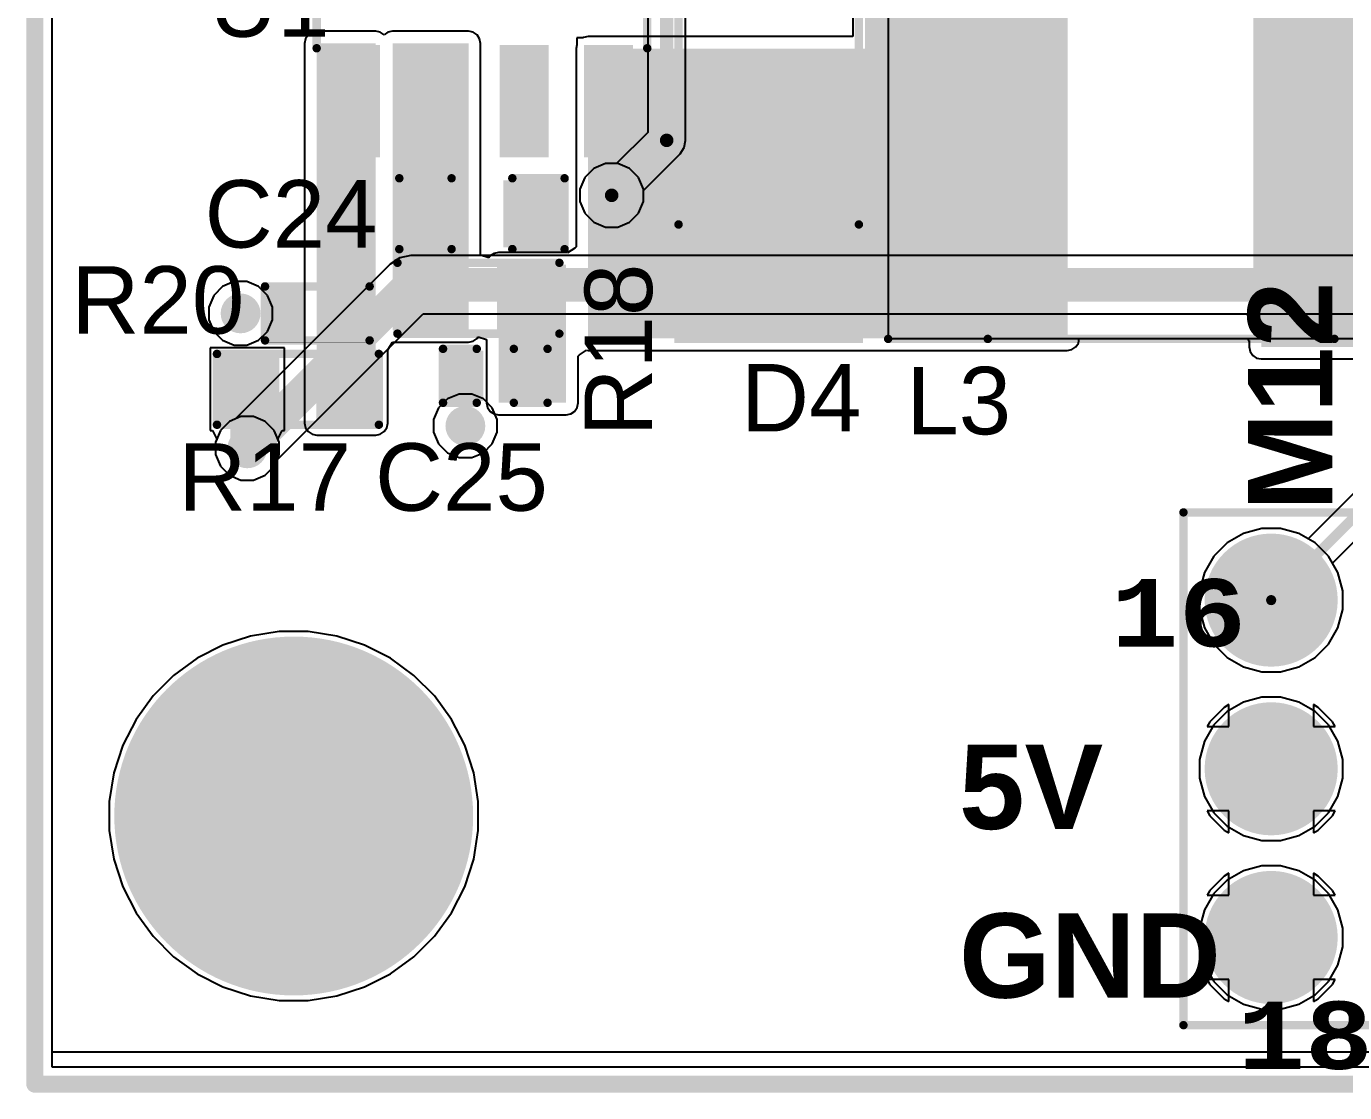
# Model space of a CAD drawing. Header units: inches. Extents: x 0 to 5376, y 0 to 5416.
# Drawn here: x -0.13 to 19.72, y -0.13 to 15.93 of the extents above; entities that cross this region are included whole.
import ezdxf

# ---------------------------------------------------------------- set-up
doc = ezdxf.new("R2010")
doc.units = ezdxf.units.IN
for name, color, linetype in [('Board Outline', 216, 'Continuous'), ('Bottom Layer', 5, 'Continuous'), ('Bottom Solder', 6, 'Continuous'), ('Layer 1', 16, 'Continuous'), ('Layer 2', 76, 'Continuous'), ('Multi-Layer', 9, 'Continuous'), ('Pad Holes', 156, 'Continuous'), ('Top Layer', 1, 'Continuous'), ('Top Overlay', 2, 'Continuous'), ('Top Paste', 8, 'Continuous'), ('Top Solder', 216, 'Continuous'), ('Via Holes', 16, 'Continuous')]:
    doc.layers.add(name, color=color, linetype=linetype)
doc.styles.add('Arial', font='', dxfattribs={"height": 0.2})
doc.styles.add('Arial_Bold', font='', dxfattribs={"height": 0.2})
doc.styles.add('Courier New_Bold', font='', dxfattribs={"height": 0.2})
doc.styles.get('Arial').set_extended_font_data('Arial')
doc.styles.get('Arial_Bold').set_extended_font_data('Arial', bold=True)
doc.styles.get('Courier New_Bold').set_extended_font_data('Courier New', bold=True)

msp = doc.modelspace()

# ---------------------------------------------------------------- hatches: boundary and pattern name
at = {"layer": 'Bottom Layer'}
h = msp.add_hatch(color=5, dxfattribs=at)
edge = h.paths.add_edge_path()
edge.add_arc((8.687, 13.386), 0.3, 0, 360)
h = msp.add_hatch(color=5, dxfattribs=at)
edge = h.paths.add_edge_path()
edge.add_arc((3.099, 11.608), 0.3, 0, 360)
h = msp.add_hatch(color=5, dxfattribs=at)
edge = h.paths.add_edge_path()
edge.add_arc((6.484, 9.913), 0.3, 0, 360)
h = msp.add_hatch(color=5, dxfattribs=at)
edge = h.paths.add_edge_path()
edge.add_arc((3.2, 9.576), 0.3, 0, 360)
h = msp.add_hatch(color=5, dxfattribs=at)
edge = h.paths.add_edge_path()
edge.add_arc((18.618, 7.29), 0.9, 0, 360)
h = msp.add_hatch(color=5, dxfattribs=at)
edge = h.paths.add_edge_path()
edge.add_arc((3.899, 4.039), 2.6, 0, 360)
h = msp.add_hatch(color=5, dxfattribs=at)
edge = h.paths.add_edge_path()
edge.add_arc((18.618, 4.75), 0.9, 0, 360)
h = msp.add_hatch(color=5, dxfattribs=at)
edge = h.paths.add_edge_path()
edge.add_arc((18.618, 2.21), 0.9, 0, 360)
at = {"layer": 'Bottom Solder'}
h = msp.add_hatch(color=6, dxfattribs=at)
edge = h.paths.add_edge_path()
edge.add_arc((18.618, 7.29), 1.002, 0, 360)
h = msp.add_hatch(color=6, dxfattribs=at)
edge = h.paths.add_edge_path()
edge.add_arc((3.899, 4.039), 2.702, 0, 360)
h = msp.add_hatch(color=6, dxfattribs=at)
edge = h.paths.add_edge_path()
edge.add_arc((18.618, 4.75), 1.002, 0, 360)
h = msp.add_hatch(color=6, dxfattribs=at)
edge = h.paths.add_edge_path()
edge.add_arc((18.618, 2.21), 1.002, 0, 360)
at = {"layer": 'Layer 1'}
h = msp.add_hatch(color=16, dxfattribs=at)
edge = h.paths.add_edge_path()
edge.add_arc((8.687, 13.386), 0.3, 0, 360)
h = msp.add_hatch(color=16, dxfattribs=at)
edge = h.paths.add_edge_path()
edge.add_arc((3.099, 11.608), 0.3, 0, 360)
h = msp.add_hatch(color=16, dxfattribs=at)
edge = h.paths.add_edge_path()
edge.add_arc((6.484, 9.913), 0.3, 0, 360)
h = msp.add_hatch(color=16, dxfattribs=at)
edge = h.paths.add_edge_path()
edge.add_arc((3.2, 9.576), 0.3, 0, 360)
h = msp.add_hatch(color=16, dxfattribs=at)
edge = h.paths.add_edge_path()
edge.add_arc((18.618, 7.29), 0.9, 0, 360)
h = msp.add_hatch(color=16, dxfattribs=at)
edge = h.paths.add_edge_path()
edge.add_arc((3.899, 4.039), 2.6, 0, 360)
h = msp.add_hatch(color=16, dxfattribs=at)
edge = h.paths.add_edge_path()
edge.add_arc((18.618, 4.75), 0.9, 0, 360)
h = msp.add_hatch(color=16, dxfattribs=at)
edge = h.paths.add_edge_path()
edge.add_arc((18.618, 2.21), 0.9, 0, 360)
at = {"layer": 'Layer 2'}
h = msp.add_hatch(color=76, dxfattribs=at)
edge = h.paths.add_edge_path()
edge.add_arc((8.687, 13.386), 0.3, 0, 360)
h = msp.add_hatch(color=76, dxfattribs=at)
edge = h.paths.add_edge_path()
edge.add_arc((3.099, 11.608), 0.3, 0, 360)
h = msp.add_hatch(color=76, dxfattribs=at)
edge = h.paths.add_edge_path()
edge.add_arc((6.484, 9.913), 0.3, 0, 360)
h = msp.add_hatch(color=76, dxfattribs=at)
edge = h.paths.add_edge_path()
edge.add_arc((3.2, 9.576), 0.3, 0, 360)
h = msp.add_hatch(color=76, dxfattribs=at)
edge = h.paths.add_edge_path()
edge.add_arc((18.618, 7.29), 0.9, 0, 360)
h = msp.add_hatch(color=76, dxfattribs=at)
edge = h.paths.add_edge_path()
edge.add_arc((3.899, 4.039), 2.6, 0, 360)
h = msp.add_hatch(color=76, dxfattribs=at)
edge = h.paths.add_edge_path()
edge.add_arc((18.618, 4.75), 0.9, 0, 360)
h = msp.add_hatch(color=76, dxfattribs=at)
edge = h.paths.add_edge_path()
edge.add_arc((18.618, 2.21), 0.9, 0, 360)
at = {"layer": 'Multi-Layer'}
h = msp.add_hatch(color=9, dxfattribs=at)
edge = h.paths.add_edge_path()
edge.add_arc((18.618, 7.29), 0.9, 0, 360)
h = msp.add_hatch(color=9, dxfattribs=at)
edge = h.paths.add_edge_path()
edge.add_arc((3.899, 4.039), 2.6, 0, 360)
h = msp.add_hatch(color=9, dxfattribs=at)
edge = h.paths.add_edge_path()
edge.add_arc((18.618, 4.75), 0.9, 0, 360)
h = msp.add_hatch(color=9, dxfattribs=at)
edge = h.paths.add_edge_path()
edge.add_arc((18.618, 2.21), 0.9, 0, 360)
at = {"layer": 'Pad Holes'}
h = msp.add_hatch(color=7, dxfattribs=at)
edge = h.paths.add_edge_path()
edge.add_arc((18.618, 7.29), 0.51, 0, 360)
h = msp.add_hatch(color=7, dxfattribs=at)
edge = h.paths.add_edge_path()
edge.add_arc((3.899, 4.039), 1.5, 0, 360)
h = msp.add_hatch(color=7, dxfattribs=at)
edge = h.paths.add_edge_path()
edge.add_arc((18.618, 4.75), 0.51, 0, 360)
h = msp.add_hatch(color=7, dxfattribs=at)
edge = h.paths.add_edge_path()
edge.add_arc((18.618, 2.21), 0.51, 0, 360)
at = {"layer": 'Top Layer'}
for points in [[(23.216, 24.333), (18.469, 24.333), (18.469, 11.103), (23.216, 11.103)], [(15.548, 19.866), (12.5, 19.866), (12.5, 11.23), (15.548, 11.23)], [(15.451, 19.58), (15.451, 11.38), (12.851, 11.38), (12.851, 19.58)], [(21.051, 19.58), (21.051, 11.38), (18.451, 11.38), (18.451, 19.58)], [(5.134, 15.675), (4.245, 15.675), (4.245, 9.957), (5.134, 9.957)], [(5.129, 15.579), (5.129, 14.029), (4.529, 14.029), (4.529, 15.579)], [(6.531, 15.675), (5.388, 15.675), (5.388, 11.357), (6.531, 11.357)], [(6.399, 15.579), (6.399, 14.029), (5.799, 14.029), (5.799, 15.579)], [(7.669, 15.579), (7.669, 14.029), (7.069, 14.029), (7.069, 15.579)], [(8.331, 11.23), (15.291, 11.23), (15.291, 15.596), (8.331, 15.596)], [(8.939, 15.579), (8.939, 14.029), (8.339, 14.029), (8.339, 15.579)], [(10.202, 12.355), (10.202, 14.855), (11.902, 14.855), (11.902, 12.355)], [(5.591, 12.665), (5.591, 13.554), (6.353, 13.554), (6.353, 12.665)], [(7.115, 12.665), (7.115, 13.554), (7.877, 13.554), (7.877, 12.665)], [(8.001, 12.344), (6.985, 12.344), (6.985, 10.262), (8.001, 10.262)], [(5.537, 11.392), (5.537, 12.281), (6.299, 12.281), (6.299, 11.392)], [(7.061, 11.392), (7.061, 12.281), (7.823, 12.281), (7.823, 11.392)], [(3.556, 11.29), (3.556, 11.925), (4.013, 11.925), (4.013, 11.29)], [(4.496, 11.29), (4.496, 11.925), (4.953, 11.925), (4.953, 11.29)], [(6.236, 10.351), (6.236, 10.986), (6.693, 10.986), (6.693, 10.351)], [(7.175, 10.351), (7.175, 10.986), (7.633, 10.986), (7.633, 10.351)], [(2.819, 10.02), (2.819, 10.909), (3.581, 10.909), (3.581, 10.02)], [(4.343, 10.02), (4.343, 10.909), (5.105, 10.909), (5.105, 10.02)]]:
    msp.add_hatch(color=1, dxfattribs=at).paths.add_polyline_path(points)
h = msp.add_hatch(color=1, dxfattribs=at)
edge = h.paths.add_edge_path()
edge.add_arc((8.687, 13.386), 0.3, 0, 360)
h = msp.add_hatch(color=1, dxfattribs=at)
edge = h.paths.add_edge_path()
edge.add_arc((3.099, 11.608), 0.3, 0, 360)
h = msp.add_hatch(color=1, dxfattribs=at)
edge = h.paths.add_edge_path()
edge.add_arc((6.484, 9.913), 0.3, 0, 360)
h = msp.add_hatch(color=1, dxfattribs=at)
edge = h.paths.add_edge_path()
edge.add_arc((3.2, 9.576), 0.3, 0, 360)
h = msp.add_hatch(color=1, dxfattribs=at)
edge = h.paths.add_edge_path()
edge.add_arc((18.618, 7.29), 0.9, 0, 360)
h = msp.add_hatch(color=1, dxfattribs=at)
edge = h.paths.add_edge_path()
edge.add_arc((3.899, 4.039), 2.6, 0, 360)
h = msp.add_hatch(color=1, dxfattribs=at)
edge = h.paths.add_edge_path()
edge.add_arc((18.618, 4.75), 0.9, 0, 360)
h = msp.add_hatch(color=1, dxfattribs=at)
edge = h.paths.add_edge_path()
edge.add_arc((18.618, 2.21), 0.9, 0, 360)
at = {"layer": 'Top Overlay'}
for points in [[(10.128, 12.305), (10.128, 13.009), (9.63, 13.009), (9.63, 12.305)], [(12.474, 12.305), (12.474, 13.009), (11.976, 13.009), (11.976, 12.305)], [(12.473, 11.16), (12.473, 12.327), (9.63, 12.327), (9.63, 11.16)]]:
    msp.add_hatch(color=2, dxfattribs=at).paths.add_polyline_path(points)
at = {"layer": 'Top Paste'}
for points in [[(15.451, 19.58), (15.451, 11.38), (12.851, 11.38), (12.851, 19.58)], [(21.051, 19.58), (21.051, 11.38), (18.451, 11.38), (18.451, 19.58)], [(5.129, 15.579), (5.129, 14.029), (4.529, 14.029), (4.529, 15.579)], [(6.399, 15.579), (6.399, 14.029), (5.799, 14.029), (5.799, 15.579)], [(7.669, 15.579), (7.669, 14.029), (7.069, 14.029), (7.069, 15.579)], [(8.939, 15.579), (8.939, 14.029), (8.339, 14.029), (8.339, 15.579)], [(10.202, 12.355), (10.202, 14.855), (11.902, 14.855), (11.902, 12.355)], [(5.591, 12.665), (5.591, 13.554), (6.353, 13.554), (6.353, 12.665)], [(7.115, 12.665), (7.115, 13.554), (7.877, 13.554), (7.877, 12.665)], [(5.537, 11.392), (5.537, 12.281), (6.299, 12.281), (6.299, 11.392)], [(7.061, 11.392), (7.061, 12.281), (7.823, 12.281), (7.823, 11.392)], [(3.556, 11.29), (3.556, 11.925), (4.013, 11.925), (4.013, 11.29)], [(4.496, 11.29), (4.496, 11.925), (4.953, 11.925), (4.953, 11.29)], [(6.236, 10.351), (6.236, 10.986), (6.693, 10.986), (6.693, 10.351)], [(7.175, 10.351), (7.175, 10.986), (7.633, 10.986), (7.633, 10.351)], [(2.819, 10.02), (2.819, 10.909), (3.581, 10.909), (3.581, 10.02)], [(4.343, 10.02), (4.343, 10.909), (5.105, 10.909), (5.105, 10.02)]]:
    msp.add_hatch(color=8, dxfattribs=at).paths.add_polyline_path(points)
at = {"layer": 'Top Solder'}
for points in [[(15.552, 19.682), (15.552, 11.278), (12.749, 11.278), (12.749, 19.682)], [(21.152, 19.682), (21.152, 11.278), (18.349, 11.278), (18.349, 19.682)], [(5.199, 15.649), (5.199, 13.959), (4.459, 13.959), (4.459, 15.649)], [(6.469, 15.649), (6.469, 13.959), (5.729, 13.959), (5.729, 15.649)], [(7.739, 15.649), (7.739, 13.959), (6.999, 13.959), (6.999, 15.649)], [(9.009, 15.649), (9.009, 13.959), (8.269, 13.959), (8.269, 15.649)], [(10.1, 12.254), (10.1, 14.957), (12.003, 14.957), (12.003, 12.254)], [(5.531, 12.605), (5.531, 13.614), (6.413, 13.614), (6.413, 12.605)], [(7.055, 12.605), (7.055, 13.614), (7.937, 13.614), (7.937, 12.605)], [(5.436, 11.29), (5.436, 12.383), (6.401, 12.383), (6.401, 11.29)], [(6.96, 11.29), (6.96, 12.383), (7.925, 12.383), (7.925, 11.29)], [(3.501, 11.235), (3.501, 11.98), (4.068, 11.98), (4.068, 11.235)], [(4.441, 11.235), (4.441, 11.98), (5.008, 11.98), (5.008, 11.235)], [(2.718, 9.919), (2.718, 11.011), (3.683, 11.011), (3.683, 9.919)], [(4.242, 9.919), (4.242, 11.011), (5.207, 11.011), (5.207, 9.919)], [(6.176, 10.291), (6.176, 11.045), (6.753, 11.045), (6.753, 10.291)], [(7.116, 10.291), (7.116, 11.045), (7.693, 11.045), (7.693, 10.291)]]:
    msp.add_hatch(color=216, dxfattribs=at).paths.add_polyline_path(points)
h = msp.add_hatch(color=216, dxfattribs=at)
edge = h.paths.add_edge_path()
edge.add_arc((18.618, 7.29), 1.002, 0, 360)
h = msp.add_hatch(color=216, dxfattribs=at)
edge = h.paths.add_edge_path()
edge.add_arc((3.899, 4.039), 2.702, 0, 360)
h = msp.add_hatch(color=216, dxfattribs=at)
edge = h.paths.add_edge_path()
edge.add_arc((18.618, 4.75), 1.002, 0, 360)
h = msp.add_hatch(color=216, dxfattribs=at)
edge = h.paths.add_edge_path()
edge.add_arc((18.618, 2.21), 1.002, 0, 360)
at = {"layer": 'Via Holes'}
h = msp.add_hatch(color=7, dxfattribs=at)
edge = h.paths.add_edge_path()
edge.add_arc((8.687, 13.386), 0.15, 0, 360)
h = msp.add_hatch(color=7, dxfattribs=at)
edge = h.paths.add_edge_path()
edge.add_arc((3.099, 11.608), 0.15, 0, 360)
h = msp.add_hatch(color=7, dxfattribs=at)
edge = h.paths.add_edge_path()
edge.add_arc((6.484, 9.913), 0.15, 0, 360)
h = msp.add_hatch(color=7, dxfattribs=at)
edge = h.paths.add_edge_path()
edge.add_arc((3.2, 9.576), 0.15, 0, 360)

# ---------------------------------------------------------------- linework, layer by layer
at = {"layer": 'Board Outline', "const_width": 0.254}
for points in [[(0, 0), (0, 125)], [(0, 0), (50, 0)]]:
    msp.add_lwpolyline(points, dxfattribs=at)
at = {"layer": 'Board Outline', "const_width": 0.127}
for points in [[(-0.064, 0, 1), (0.064, 0, 1)], [(-0.064, 0, 1), (0.063, 0, 1)]]:
    msp.add_lwpolyline(points, format="xyb", close=True, dxfattribs=at)
at = {"layer": 'Bottom Layer'}
for p, q in [((0.259, 0.259), (0.259, 23.7)), ((8.416, 13.791), (8.282, 13.656)), ((8.592, 13.864), (8.416, 13.791)), ((8.782, 13.864), (8.592, 13.864)), ((8.957, 13.791), (8.782, 13.864)), ((9.092, 13.656), (8.957, 13.791)), ((8.282, 13.656), (8.209, 13.481)), ((9.165, 13.481), (9.092, 13.656)), ((8.209, 13.481), (8.209, 13.291)), ((9.165, 13.291), (9.165, 13.481)), ((8.209, 13.291), (8.282, 13.115)), ((8.282, 13.115), (8.416, 12.981)), ((8.957, 12.981), (9.092, 13.115)), ((9.092, 13.115), (9.165, 13.291)), ((8.416, 12.981), (8.592, 12.908)), ((8.592, 12.908), (8.782, 12.908)), ((8.782, 12.908), (8.957, 12.981)), ((2.93, 9.981), (2.795, 9.846)), ((3.105, 10.054), (2.93, 9.981)), ((3.295, 10.054), (3.105, 10.054)), ((3.471, 9.981), (3.295, 10.054)), ((3.605, 9.846), (3.471, 9.981)), ((2.795, 9.846), (2.723, 9.671)), ((3.678, 9.671), (3.605, 9.846)), ((2.723, 9.671), (2.723, 9.481)), ((3.678, 9.481), (3.678, 9.671)), ((2.723, 9.481), (2.795, 9.305)), ((3.605, 9.305), (3.678, 9.481)), ((2.795, 9.305), (2.93, 9.171)), ((2.93, 9.171), (3.105, 9.098)), ((3.295, 9.098), (3.471, 9.171)), ((3.471, 9.171), (3.605, 9.305)), ((3.105, 9.098), (3.295, 9.098)), ((18.476, 8.368), (18.202, 8.294)), ((18.76, 8.368), (18.476, 8.368)), ((19.034, 8.294), (18.76, 8.368)), ((17.956, 8.152), (17.756, 7.952)), ((18.202, 8.294), (17.956, 8.152)), ((19.28, 8.152), (19.034, 8.294)), ((19.481, 7.952), (19.28, 8.152)), ((17.756, 7.952), (17.614, 7.706)), ((19.623, 7.706), (19.481, 7.952)), ((17.614, 7.706), (17.54, 7.432)), ((19.696, 7.432), (19.623, 7.706)), ((17.54, 7.432), (17.54, 7.148)), ((19.696, 7.148), (19.696, 7.432)), ((17.54, 7.148), (17.614, 6.874)), ((19.623, 6.874), (19.696, 7.148)), ((3.681, 6.816), (3.249, 6.748)), ((4.118, 6.816), (3.681, 6.816)), ((4.55, 6.748), (4.118, 6.816)), ((17.614, 6.874), (17.756, 6.628)), ((19.481, 6.628), (19.623, 6.874)), ((2.833, 6.613), (2.444, 6.414)), ((3.249, 6.748), (2.833, 6.613)), ((4.966, 6.613), (4.55, 6.748)), ((5.355, 6.414), (4.966, 6.613)), ((17.756, 6.628), (17.956, 6.427)), ((19.28, 6.427), (19.481, 6.628)), ((2.444, 6.414), (2.09, 6.157)), ((5.709, 6.157), (5.355, 6.414)), ((17.956, 6.427), (18.202, 6.285)), ((19.034, 6.285), (19.28, 6.427)), ((2.09, 6.157), (1.781, 5.848)), ((6.018, 5.848), (5.709, 6.157)), ((18.202, 6.285), (18.476, 6.212)), ((18.476, 6.212), (18.76, 6.212)), ((18.76, 6.212), (19.034, 6.285)), ((1.781, 5.848), (1.524, 5.494)), ((6.275, 5.494), (6.018, 5.848)), ((18.476, 5.828), (18.202, 5.754)), ((18.76, 5.828), (18.476, 5.828)), ((19.034, 5.754), (18.76, 5.828)), ((17.956, 5.612), (17.756, 5.412)), ((18.202, 5.754), (17.956, 5.612)), ((19.28, 5.612), (19.034, 5.754)), ((19.481, 5.412), (19.28, 5.612)), ((1.524, 5.494), (1.325, 5.105)), ((6.474, 5.105), (6.275, 5.494)), ((17.756, 5.412), (17.614, 5.166)), ((19.623, 5.166), (19.481, 5.412)), ((17.614, 5.166), (17.54, 4.892)), ((19.696, 4.892), (19.623, 5.166)), ((1.325, 5.105), (1.19, 4.689)), ((6.609, 4.689), (6.474, 5.105)), ((17.54, 4.892), (17.54, 4.608)), ((19.696, 4.608), (19.696, 4.892)), ((1.19, 4.689), (1.122, 4.257)), ((6.677, 4.257), (6.609, 4.689)), ((17.54, 4.608), (17.614, 4.334)), ((19.623, 4.334), (19.696, 4.608)), ((1.122, 4.257), (1.122, 3.82)), ((6.677, 3.82), (6.677, 4.257)), ((17.614, 4.334), (17.756, 4.088)), ((19.481, 4.088), (19.623, 4.334)), ((17.756, 4.088), (17.956, 3.887)), ((19.28, 3.887), (19.481, 4.088)), ((1.122, 3.82), (1.19, 3.388)), ((6.609, 3.388), (6.677, 3.82)), ((17.956, 3.887), (18.202, 3.745)), ((19.034, 3.745), (19.28, 3.887)), ((18.202, 3.745), (18.476, 3.672)), ((18.476, 3.672), (18.76, 3.672)), ((18.76, 3.672), (19.034, 3.745)), ((1.19, 3.388), (1.325, 2.972)), ((6.474, 2.972), (6.609, 3.388)), ((17.91, 3.133), (17.695, 2.918)), ((17.983, 3.176), (17.91, 3.133)), ((17.983, 2.845), (17.983, 3.176)), ((19.327, 3.133), (19.253, 3.176)), ((19.253, 3.176), (19.253, 2.845)), ((19.542, 2.918), (19.327, 3.133)), ((1.325, 2.972), (1.524, 2.583)), ((6.275, 2.583), (6.474, 2.972)), ((17.695, 2.918), (17.652, 2.845)), ((17.652, 2.845), (17.983, 2.845)), ((19.253, 2.845), (19.584, 2.845)), ((19.584, 2.845), (19.542, 2.918)), ((1.524, 2.583), (1.781, 2.229)), ((6.018, 2.229), (6.275, 2.583)), ((1.781, 2.229), (2.09, 1.92)), ((5.709, 1.92), (6.018, 2.229)), ((2.09, 1.92), (2.444, 1.663)), ((5.355, 1.663), (5.709, 1.92)), ((2.444, 1.663), (2.833, 1.464)), ((4.966, 1.464), (5.355, 1.663)), ((2.833, 1.464), (3.249, 1.329)), ((4.55, 1.329), (4.966, 1.464)), ((17.983, 1.575), (17.652, 1.575)), ((17.652, 1.575), (17.695, 1.501)), ((17.695, 1.501), (17.91, 1.286)), ((17.983, 1.244), (17.983, 1.575)), ((19.584, 1.575), (19.253, 1.575)), ((19.253, 1.575), (19.253, 1.244)), ((19.327, 1.286), (19.542, 1.501)), ((19.542, 1.501), (19.584, 1.575)), ((3.249, 1.329), (3.681, 1.261)), ((3.681, 1.261), (4.118, 1.261)), ((4.118, 1.261), (4.55, 1.329)), ((17.91, 1.286), (17.983, 1.244)), ((19.253, 1.244), (19.327, 1.286)), ((49.741, 0.259), (0.259, 0.259))]:
    msp.add_line(p, q, dxfattribs=at)
at = {"layer": 'Layer 1'}
for p, q in [((0.259, 0.259), (0.259, 31.945)), ((9.23, 19.165), (9.23, 14.332)), ((9.8, 14.214), (9.8, 19.165)), ((9.23, 14.332), (8.762, 13.864)), ((9.716, 14.013), (9.778, 14.105)), ((9.778, 14.105), (9.8, 14.214)), ((9.8, 14.214), (9.8, 14.214)), ((9.165, 13.461), (9.716, 14.013)), ((9.716, 14.013), (9.716, 14.013)), ((8.416, 13.791), (8.282, 13.656)), ((8.592, 13.864), (8.416, 13.791)), ((8.762, 13.864), (8.592, 13.864)), ((8.282, 13.656), (8.209, 13.481)), ((8.209, 13.481), (8.209, 13.291)), ((9.165, 13.291), (9.165, 13.461)), ((8.209, 13.291), (8.282, 13.115)), ((8.282, 13.115), (8.416, 12.981)), ((8.957, 12.981), (9.092, 13.115)), ((9.092, 13.115), (9.165, 13.291)), ((8.416, 12.981), (8.592, 12.908)), ((8.592, 12.908), (8.782, 12.908)), ((8.782, 12.908), (8.957, 12.981)), ((23.617, 12.655), (19.175, 8.213)), ((5.353, 12.351), (3.02, 10.018)), ((5.496, 12.446), (5.353, 12.351)), ((5.664, 12.48), (5.496, 12.446)), ((21.636, 12.48), (5.664, 12.48)), ((19.541, 7.847), (23.907, 12.212)), ((3.643, 9.396), (5.847, 11.599)), ((5.847, 11.599), (21.819, 11.599)), ((2.93, 9.981), (2.795, 9.846)), ((3.02, 10.018), (2.93, 9.981)), ((2.795, 9.846), (2.723, 9.671)), ((2.723, 9.671), (2.723, 9.481)), ((2.723, 9.481), (2.795, 9.305)), ((3.605, 9.305), (3.643, 9.396)), ((2.795, 9.305), (2.93, 9.171)), ((2.93, 9.171), (3.105, 9.098)), ((3.295, 9.098), (3.471, 9.171)), ((3.471, 9.171), (3.605, 9.305)), ((3.105, 9.098), (3.295, 9.098)), ((18.476, 8.368), (18.202, 8.294)), ((18.76, 8.368), (18.476, 8.368)), ((19.034, 8.294), (18.76, 8.368)), ((17.956, 8.152), (17.756, 7.952)), ((18.202, 8.294), (17.956, 8.152)), ((19.175, 8.213), (19.034, 8.294)), ((17.756, 7.952), (17.614, 7.706)), ((19.623, 7.706), (19.541, 7.847)), ((17.614, 7.706), (17.54, 7.432)), ((19.696, 7.432), (19.623, 7.706)), ((17.54, 7.432), (17.54, 7.148)), ((19.696, 7.148), (19.696, 7.432)), ((17.54, 7.148), (17.614, 6.874)), ((19.623, 6.874), (19.696, 7.148)), ((3.681, 6.816), (3.249, 6.748)), ((4.118, 6.816), (3.681, 6.816)), ((4.55, 6.748), (4.118, 6.816)), ((17.614, 6.874), (17.756, 6.628)), ((19.481, 6.628), (19.623, 6.874)), ((2.833, 6.613), (2.444, 6.414)), ((3.249, 6.748), (2.833, 6.613)), ((4.966, 6.613), (4.55, 6.748)), ((5.355, 6.414), (4.966, 6.613)), ((17.756, 6.628), (17.956, 6.427)), ((19.28, 6.427), (19.481, 6.628)), ((2.444, 6.414), (2.09, 6.157)), ((5.709, 6.157), (5.355, 6.414)), ((17.956, 6.427), (18.202, 6.285)), ((19.034, 6.285), (19.28, 6.427)), ((2.09, 6.157), (1.781, 5.848)), ((6.018, 5.848), (5.709, 6.157)), ((18.202, 6.285), (18.476, 6.212)), ((18.476, 6.212), (18.76, 6.212)), ((18.76, 6.212), (19.034, 6.285)), ((1.781, 5.848), (1.524, 5.494)), ((6.275, 5.494), (6.018, 5.848)), ((18.476, 5.828), (18.202, 5.754)), ((18.76, 5.828), (18.476, 5.828)), ((19.034, 5.754), (18.76, 5.828)), ((17.956, 5.612), (17.756, 5.412)), ((18.202, 5.754), (17.956, 5.612)), ((19.28, 5.612), (19.034, 5.754)), ((19.481, 5.412), (19.28, 5.612)), ((1.524, 5.494), (1.325, 5.105)), ((6.474, 5.105), (6.275, 5.494)), ((17.756, 5.412), (17.614, 5.166)), ((19.623, 5.166), (19.481, 5.412)), ((17.614, 5.166), (17.54, 4.892)), ((19.696, 4.892), (19.623, 5.166)), ((1.325, 5.105), (1.19, 4.689)), ((6.609, 4.689), (6.474, 5.105)), ((17.54, 4.892), (17.54, 4.608)), ((19.696, 4.608), (19.696, 4.892)), ((1.19, 4.689), (1.122, 4.257)), ((6.677, 4.257), (6.609, 4.689)), ((17.54, 4.608), (17.614, 4.334)), ((19.623, 4.334), (19.696, 4.608)), ((1.122, 4.257), (1.122, 3.82)), ((6.677, 3.82), (6.677, 4.257)), ((17.614, 4.334), (17.756, 4.088)), ((19.481, 4.088), (19.623, 4.334)), ((17.756, 4.088), (17.956, 3.887)), ((19.28, 3.887), (19.481, 4.088)), ((1.122, 3.82), (1.19, 3.388)), ((6.609, 3.388), (6.677, 3.82)), ((17.956, 3.887), (18.202, 3.745)), ((19.034, 3.745), (19.28, 3.887)), ((18.202, 3.745), (18.476, 3.672)), ((18.476, 3.672), (18.76, 3.672)), ((18.76, 3.672), (19.034, 3.745)), ((1.19, 3.388), (1.325, 2.972)), ((6.474, 2.972), (6.609, 3.388)), ((17.91, 3.133), (17.695, 2.918)), ((17.983, 3.176), (17.91, 3.133)), ((17.983, 2.845), (17.983, 3.176)), ((19.327, 3.133), (19.253, 3.176)), ((19.253, 3.176), (19.253, 2.845)), ((19.542, 2.918), (19.327, 3.133)), ((1.325, 2.972), (1.524, 2.583)), ((6.275, 2.583), (6.474, 2.972)), ((17.695, 2.918), (17.652, 2.845)), ((17.652, 2.845), (17.983, 2.845)), ((19.253, 2.845), (19.584, 2.845)), ((19.584, 2.845), (19.542, 2.918)), ((1.524, 2.583), (1.781, 2.229)), ((6.018, 2.229), (6.275, 2.583)), ((1.781, 2.229), (2.09, 1.92)), ((5.709, 1.92), (6.018, 2.229)), ((2.09, 1.92), (2.444, 1.663)), ((5.355, 1.663), (5.709, 1.92)), ((2.444, 1.663), (2.833, 1.464)), ((4.966, 1.464), (5.355, 1.663)), ((2.833, 1.464), (3.249, 1.329)), ((4.55, 1.329), (4.966, 1.464)), ((17.983, 1.575), (17.652, 1.575)), ((17.652, 1.575), (17.695, 1.501)), ((17.695, 1.501), (17.91, 1.286)), ((17.983, 1.244), (17.983, 1.575)), ((19.584, 1.575), (19.253, 1.575)), ((19.253, 1.575), (19.253, 1.244)), ((19.327, 1.286), (19.542, 1.501)), ((19.542, 1.501), (19.584, 1.575)), ((3.249, 1.329), (3.681, 1.261)), ((3.681, 1.261), (4.118, 1.261)), ((4.118, 1.261), (4.55, 1.329)), ((17.91, 1.286), (17.983, 1.244)), ((19.253, 1.244), (19.327, 1.286)), ((49.741, 0.259), (0.259, 0.259))]:
    msp.add_line(p, q, dxfattribs=at)
for points, const_width in [([(9.515, 14.214), (9.515, 19.556)], 0.203), ([(8.687, 13.386), (9.515, 14.214)], 0.203), ([(18.618, 7.29), (23.8, 12.471)], 0.152), ([(3.2, 9.576), (5.664, 12.04)], 0.508), ([(5.664, 12.04), (21.819, 12.04)], 0.508)]:
    msp.add_lwpolyline(points, dxfattribs=dict(at, const_width=const_width))
for points, const_width in [([(9.464, 14.214, 1), (9.566, 14.214, 1)], 0.102), ([(9.464, 14.214, 1), (9.566, 14.214, 1)], 0.102), ([(8.636, 13.386, 1), (8.738, 13.386, 1)], 0.102), ([(5.537, 12.04, 1), (5.791, 12.04, 1)], 0.254), ([(5.537, 12.04, 1), (5.791, 12.04, 1)], 0.254), ([(3.073, 9.576, 1), (3.327, 9.576, 1)], 0.254), ([(18.58, 7.29, 1), (18.656, 7.29, 1)], 0.0762)]:
    msp.add_lwpolyline(points, format="xyb", close=True, dxfattribs=dict(at, const_width=const_width))
at = {"layer": 'Layer 2'}
for p, q in [((0.259, 0.483), (0.259, 22.479)), ((8.416, 13.791), (8.282, 13.656)), ((8.592, 13.864), (8.416, 13.791)), ((8.782, 13.864), (8.592, 13.864)), ((8.957, 13.791), (8.782, 13.864)), ((9.092, 13.656), (8.957, 13.791)), ((8.282, 13.656), (8.209, 13.481)), ((9.165, 13.481), (9.092, 13.656)), ((8.209, 13.481), (8.209, 13.291)), ((9.165, 13.291), (9.165, 13.481)), ((8.209, 13.291), (8.282, 13.115)), ((8.282, 13.115), (8.416, 12.981)), ((8.957, 12.981), (9.092, 13.115)), ((9.092, 13.115), (9.165, 13.291)), ((8.416, 12.981), (8.592, 12.908)), ((8.592, 12.908), (8.782, 12.908)), ((8.782, 12.908), (8.957, 12.981)), ((2.828, 12.013), (2.694, 11.878)), ((3.004, 12.086), (2.828, 12.013)), ((3.194, 12.086), (3.004, 12.086)), ((3.369, 12.013), (3.194, 12.086)), ((3.504, 11.878), (3.369, 12.013)), ((2.694, 11.878), (2.621, 11.703)), ((3.577, 11.703), (3.504, 11.878)), ((2.621, 11.703), (2.621, 11.513)), ((3.577, 11.513), (3.577, 11.703)), ((2.621, 11.513), (2.694, 11.337)), ((2.694, 11.337), (2.828, 11.203)), ((3.369, 11.203), (3.504, 11.337)), ((3.504, 11.337), (3.577, 11.513)), ((2.828, 11.203), (3.004, 11.13)), ((3.004, 11.13), (3.194, 11.13)), ((3.194, 11.13), (3.369, 11.203)), ((6.389, 10.391), (6.213, 10.319)), ((6.579, 10.391), (6.389, 10.391)), ((6.755, 10.319), (6.579, 10.391)), ((6.079, 10.184), (6.006, 10.008)), ((6.213, 10.319), (6.079, 10.184)), ((6.889, 10.184), (6.755, 10.319)), ((6.962, 10.008), (6.889, 10.184)), ((2.93, 9.981), (2.795, 9.846)), ((3.105, 10.054), (2.93, 9.981)), ((3.295, 10.054), (3.105, 10.054)), ((3.471, 9.981), (3.295, 10.054)), ((3.605, 9.846), (3.471, 9.981)), ((6.006, 10.008), (6.006, 9.818)), ((6.962, 9.818), (6.962, 10.008)), ((2.795, 9.846), (2.723, 9.671)), ((3.678, 9.671), (3.605, 9.846)), ((6.006, 9.818), (6.079, 9.643)), ((6.889, 9.643), (6.962, 9.818)), ((2.723, 9.671), (2.723, 9.481)), ((3.678, 9.481), (3.678, 9.671)), ((6.079, 9.643), (6.213, 9.508)), ((6.755, 9.508), (6.889, 9.643)), ((2.723, 9.481), (2.795, 9.305)), ((3.605, 9.305), (3.678, 9.481)), ((6.213, 9.508), (6.389, 9.436)), ((6.389, 9.436), (6.579, 9.436)), ((6.579, 9.436), (6.755, 9.508)), ((2.795, 9.305), (2.93, 9.171)), ((2.93, 9.171), (3.105, 9.098)), ((3.295, 9.098), (3.471, 9.171)), ((3.471, 9.171), (3.605, 9.305)), ((3.105, 9.098), (3.295, 9.098)), ((18.476, 8.368), (18.202, 8.294)), ((18.76, 8.368), (18.476, 8.368)), ((19.034, 8.294), (18.76, 8.368)), ((17.956, 8.152), (17.756, 7.952)), ((18.202, 8.294), (17.956, 8.152)), ((19.28, 8.152), (19.034, 8.294)), ((19.481, 7.952), (19.28, 8.152)), ((17.756, 7.952), (17.614, 7.706)), ((19.623, 7.706), (19.481, 7.952)), ((17.614, 7.706), (17.54, 7.432)), ((19.696, 7.432), (19.623, 7.706)), ((17.54, 7.432), (17.54, 7.148)), ((19.696, 7.148), (19.696, 7.432)), ((17.54, 7.148), (17.614, 6.874)), ((19.623, 6.874), (19.696, 7.148)), ((3.681, 6.816), (3.249, 6.748)), ((4.118, 6.816), (3.681, 6.816)), ((4.55, 6.748), (4.118, 6.816)), ((17.614, 6.874), (17.756, 6.628)), ((19.481, 6.628), (19.623, 6.874)), ((2.833, 6.613), (2.444, 6.414)), ((3.249, 6.748), (2.833, 6.613)), ((4.966, 6.613), (4.55, 6.748)), ((5.355, 6.414), (4.966, 6.613)), ((17.756, 6.628), (17.956, 6.427)), ((19.28, 6.427), (19.481, 6.628)), ((2.444, 6.414), (2.09, 6.157)), ((5.709, 6.157), (5.355, 6.414)), ((17.956, 6.427), (18.202, 6.285)), ((19.034, 6.285), (19.28, 6.427)), ((2.09, 6.157), (1.781, 5.848)), ((6.018, 5.848), (5.709, 6.157)), ((18.202, 6.285), (18.476, 6.212)), ((18.476, 6.212), (18.76, 6.212)), ((18.76, 6.212), (19.034, 6.285)), ((1.781, 5.848), (1.524, 5.494)), ((6.275, 5.494), (6.018, 5.848)), ((17.91, 5.673), (17.695, 5.458)), ((17.983, 5.716), (17.91, 5.673)), ((17.983, 5.385), (17.983, 5.716)), ((19.327, 5.673), (19.253, 5.716)), ((19.253, 5.716), (19.253, 5.385)), ((19.542, 5.458), (19.327, 5.673)), ((1.524, 5.494), (1.325, 5.105)), ((6.474, 5.105), (6.275, 5.494)), ((17.695, 5.458), (17.652, 5.385)), ((17.652, 5.385), (17.983, 5.385)), ((19.253, 5.385), (19.584, 5.385)), ((19.584, 5.385), (19.542, 5.458)), ((1.325, 5.105), (1.19, 4.689)), ((6.609, 4.689), (6.474, 5.105)), ((1.19, 4.689), (1.122, 4.257)), ((6.677, 4.257), (6.609, 4.689)), ((1.122, 4.257), (1.122, 3.82)), ((6.677, 3.82), (6.677, 4.257)), ((17.983, 4.115), (17.652, 4.115)), ((17.652, 4.115), (17.695, 4.041)), ((17.695, 4.041), (17.91, 3.826)), ((17.983, 3.784), (17.983, 4.115)), ((19.584, 4.115), (19.253, 4.115)), ((19.253, 4.115), (19.253, 3.784)), ((19.327, 3.826), (19.542, 4.041)), ((19.542, 4.041), (19.584, 4.115)), ((1.122, 3.82), (1.19, 3.388)), ((6.609, 3.388), (6.677, 3.82)), ((17.91, 3.826), (17.983, 3.784)), ((19.253, 3.784), (19.327, 3.826)), ((1.19, 3.388), (1.325, 2.972)), ((6.474, 2.972), (6.609, 3.388)), ((18.202, 3.214), (17.956, 3.072)), ((18.476, 3.288), (18.202, 3.214)), ((18.76, 3.288), (18.476, 3.288)), ((19.034, 3.214), (18.76, 3.288)), ((19.28, 3.072), (19.034, 3.214)), ((17.956, 3.072), (17.756, 2.872)), ((19.481, 2.872), (19.28, 3.072)), ((1.325, 2.972), (1.524, 2.583)), ((6.275, 2.583), (6.474, 2.972)), ((17.756, 2.872), (17.614, 2.626)), ((19.623, 2.626), (19.481, 2.872)), ((1.524, 2.583), (1.781, 2.229)), ((6.018, 2.229), (6.275, 2.583)), ((17.614, 2.626), (17.54, 2.352)), ((19.696, 2.352), (19.623, 2.626)), ((1.781, 2.229), (2.09, 1.92)), ((5.709, 1.92), (6.018, 2.229)), ((17.54, 2.352), (17.54, 2.068)), ((19.696, 2.068), (19.696, 2.352)), ((17.54, 2.068), (17.614, 1.794)), ((19.623, 1.794), (19.696, 2.068)), ((2.09, 1.92), (2.444, 1.663)), ((5.355, 1.663), (5.709, 1.92)), ((17.614, 1.794), (17.756, 1.548)), ((19.481, 1.548), (19.623, 1.794)), ((2.444, 1.663), (2.833, 1.464)), ((4.966, 1.464), (5.355, 1.663)), ((2.833, 1.464), (3.249, 1.329)), ((4.55, 1.329), (4.966, 1.464)), ((17.756, 1.548), (17.956, 1.347)), ((19.28, 1.347), (19.481, 1.548)), ((3.249, 1.329), (3.681, 1.261)), ((3.681, 1.261), (4.118, 1.261)), ((4.118, 1.261), (4.55, 1.329)), ((17.956, 1.347), (18.202, 1.205)), ((18.202, 1.205), (18.476, 1.132)), ((18.76, 1.132), (19.034, 1.205)), ((19.034, 1.205), (19.28, 1.347)), ((18.476, 1.132), (18.76, 1.132)), ((49.657, 0.483), (0.259, 0.483))]:
    msp.add_line(p, q, dxfattribs=at)
at = {"layer": 'Top Layer'}
for p, q in [((0.259, 0.259), (0.259, 46.366)), ((12.318, 19.866), (12.318, 15.777)), ((12.851, 19.736), (12.851, 11.23)), ((4.077, 15.744), (4.063, 15.675)), ((4.116, 15.803), (4.077, 15.744)), ((4.175, 15.842), (4.116, 15.803)), ((4.245, 15.856), (4.175, 15.842)), ((5.134, 15.856), (4.245, 15.856)), ((5.203, 15.842), (5.134, 15.856)), ((5.261, 15.804), (5.203, 15.842)), ((5.318, 15.842), (5.261, 15.804)), ((5.388, 15.856), (5.318, 15.842)), ((6.531, 15.856), (5.388, 15.856)), ((6.6, 15.842), (6.531, 15.856)), ((6.659, 15.803), (6.6, 15.842)), ((6.698, 15.744), (6.659, 15.803)), ((6.712, 15.675), (6.698, 15.744)), ((8.252, 15.756), (8.161, 15.756)), ((8.161, 15.756), (8.161, 15.651)), ((8.262, 15.763), (8.252, 15.756)), ((8.331, 15.777), (8.262, 15.763)), ((12.318, 15.777), (8.331, 15.777)), ((4.063, 15.675), (4.063, 9.957)), ((6.712, 12.484), (6.712, 15.675)), ((8.161, 15.651), (8.15, 15.596)), ((8.15, 15.596), (8.15, 12.611)), ((6.916, 12.512), (6.857, 12.473)), ((6.985, 12.526), (6.916, 12.512)), ((8.001, 12.526), (6.985, 12.526)), ((8.023, 12.521), (8.001, 12.526)), ((8.132, 12.589), (8.023, 12.521)), ((8.15, 12.611), (8.132, 12.589)), ((6.839, 12.446), (6.712, 12.484)), ((6.857, 12.473), (6.839, 12.446)), ((5.315, 11.061), (5.388, 11.176)), ((5.388, 11.176), (6.531, 11.176)), ((6.531, 11.176), (6.6, 11.189)), ((6.6, 11.189), (6.659, 11.229)), ((6.659, 11.229), (6.677, 11.256)), ((6.677, 11.256), (6.804, 11.217)), ((6.804, 11.217), (6.804, 10.262)), ((12.851, 11.23), (22.022, 11.23)), ((15.676, 11.102), (15.715, 11.16)), ((15.715, 11.16), (15.729, 11.23)), ((15.729, 11.23), (18.273, 11.23)), ((18.273, 11.23), (18.273, 11.202)), ((18.273, 11.202), (18.287, 11.202)), ((18.287, 11.202), (18.287, 11.103)), ((3.759, 11.087), (2.642, 11.087)), ((2.642, 11.087), (2.642, 9.842)), ((3.759, 9.842), (3.759, 11.087)), ((5.315, 9.957), (5.315, 11.061)), ((8.182, 10.963), (8.201, 10.986)), ((8.182, 10.262), (8.182, 10.963)), ((8.201, 10.986), (8.309, 11.053)), ((8.309, 11.053), (8.331, 11.049)), ((8.331, 11.049), (15.548, 11.049)), ((15.548, 11.049), (15.617, 11.062)), ((15.617, 11.062), (15.676, 11.102)), ((18.287, 11.103), (18.301, 11.033)), ((18.301, 11.033), (18.34, 10.975)), ((18.34, 10.975), (18.399, 10.935)), ((18.399, 10.935), (18.469, 10.922)), ((18.469, 10.922), (23.216, 10.922)), ((6.804, 10.262), (6.818, 10.192)), ((6.818, 10.192), (6.857, 10.133)), ((6.857, 10.133), (6.916, 10.094)), ((8.07, 10.094), (8.129, 10.133)), ((8.129, 10.133), (8.168, 10.192)), ((8.168, 10.192), (8.182, 10.262)), ((4.063, 9.957), (4.077, 9.887)), ((5.301, 9.887), (5.315, 9.957)), ((6.916, 10.094), (6.985, 10.08)), ((6.985, 10.08), (8.001, 10.08)), ((8.001, 10.08), (8.07, 10.094)), ((2.642, 9.842), (2.675, 9.842)), ((2.675, 9.842), (2.741, 9.715)), ((3.66, 9.715), (3.726, 9.842)), ((3.726, 9.842), (3.759, 9.842)), ((4.077, 9.887), (4.116, 9.829)), ((4.116, 9.829), (4.175, 9.789)), ((4.175, 9.789), (4.245, 9.776)), ((4.245, 9.776), (5.134, 9.776)), ((5.134, 9.776), (5.203, 9.789)), ((5.203, 9.789), (5.262, 9.829)), ((5.262, 9.829), (5.271, 9.842)), ((5.271, 9.842), (5.283, 9.842)), ((5.283, 9.861), (5.301, 9.887)), ((5.283, 9.842), (5.283, 9.861)), ((2.741, 9.715), (2.723, 9.671)), ((2.723, 9.671), (2.723, 9.481)), ((3.678, 9.671), (3.66, 9.715)), ((3.678, 9.481), (3.678, 9.671)), ((2.723, 9.481), (2.795, 9.305)), ((3.605, 9.305), (3.678, 9.481)), ((2.795, 9.305), (2.93, 9.171)), ((2.93, 9.171), (3.105, 9.098)), ((3.295, 9.098), (3.471, 9.171)), ((3.471, 9.171), (3.605, 9.305)), ((3.105, 9.098), (3.295, 9.098)), ((18.476, 8.368), (18.202, 8.294)), ((18.76, 8.368), (18.476, 8.368)), ((19.034, 8.294), (18.76, 8.368)), ((17.956, 8.152), (17.756, 7.952)), ((18.202, 8.294), (17.956, 8.152)), ((19.28, 8.152), (19.034, 8.294)), ((19.481, 7.952), (19.28, 8.152)), ((17.756, 7.952), (17.614, 7.706)), ((19.623, 7.706), (19.481, 7.952)), ((17.614, 7.706), (17.54, 7.432)), ((19.696, 7.432), (19.623, 7.706)), ((17.54, 7.432), (17.54, 7.148)), ((19.696, 7.148), (19.696, 7.432)), ((17.54, 7.148), (17.614, 6.874)), ((19.623, 6.874), (19.696, 7.148)), ((3.681, 6.816), (3.249, 6.748)), ((4.118, 6.816), (3.681, 6.816)), ((4.55, 6.748), (4.118, 6.816)), ((17.614, 6.874), (17.756, 6.628)), ((19.481, 6.628), (19.623, 6.874)), ((2.833, 6.613), (2.444, 6.414)), ((3.249, 6.748), (2.833, 6.613)), ((4.966, 6.613), (4.55, 6.748)), ((5.355, 6.414), (4.966, 6.613)), ((17.756, 6.628), (17.956, 6.427)), ((19.28, 6.427), (19.481, 6.628)), ((2.444, 6.414), (2.09, 6.157)), ((5.709, 6.157), (5.355, 6.414)), ((17.956, 6.427), (18.202, 6.285)), ((19.034, 6.285), (19.28, 6.427)), ((2.09, 6.157), (1.781, 5.848)), ((6.018, 5.848), (5.709, 6.157)), ((18.202, 6.285), (18.476, 6.212)), ((18.476, 6.212), (18.76, 6.212)), ((18.76, 6.212), (19.034, 6.285)), ((1.781, 5.848), (1.524, 5.494)), ((6.275, 5.494), (6.018, 5.848)), ((18.476, 5.828), (18.202, 5.754)), ((18.76, 5.828), (18.476, 5.828)), ((19.034, 5.754), (18.76, 5.828)), ((17.956, 5.612), (17.756, 5.412)), ((18.202, 5.754), (17.956, 5.612)), ((19.28, 5.612), (19.034, 5.754)), ((19.481, 5.412), (19.28, 5.612)), ((1.524, 5.494), (1.325, 5.105)), ((6.474, 5.105), (6.275, 5.494)), ((17.756, 5.412), (17.614, 5.166)), ((19.623, 5.166), (19.481, 5.412)), ((17.614, 5.166), (17.54, 4.892)), ((19.696, 4.892), (19.623, 5.166)), ((1.325, 5.105), (1.19, 4.689)), ((6.609, 4.689), (6.474, 5.105)), ((17.54, 4.892), (17.54, 4.608)), ((19.696, 4.608), (19.696, 4.892)), ((1.19, 4.689), (1.122, 4.257)), ((6.677, 4.257), (6.609, 4.689)), ((17.54, 4.608), (17.614, 4.334)), ((19.623, 4.334), (19.696, 4.608)), ((1.122, 4.257), (1.122, 3.82)), ((6.677, 3.82), (6.677, 4.257)), ((17.614, 4.334), (17.756, 4.088)), ((19.481, 4.088), (19.623, 4.334)), ((17.756, 4.088), (17.956, 3.887)), ((19.28, 3.887), (19.481, 4.088)), ((1.122, 3.82), (1.19, 3.388)), ((6.609, 3.388), (6.677, 3.82)), ((17.956, 3.887), (18.202, 3.745)), ((19.034, 3.745), (19.28, 3.887)), ((18.202, 3.745), (18.476, 3.672)), ((18.476, 3.672), (18.76, 3.672)), ((18.76, 3.672), (19.034, 3.745)), ((1.19, 3.388), (1.325, 2.972)), ((6.474, 2.972), (6.609, 3.388)), ((17.91, 3.133), (17.695, 2.918)), ((17.983, 3.176), (17.91, 3.133)), ((17.983, 2.845), (17.983, 3.176)), ((19.327, 3.133), (19.253, 3.176)), ((19.253, 3.176), (19.253, 2.845)), ((19.542, 2.918), (19.327, 3.133)), ((1.325, 2.972), (1.524, 2.583)), ((6.275, 2.583), (6.474, 2.972)), ((17.695, 2.918), (17.652, 2.845)), ((17.652, 2.845), (17.983, 2.845)), ((19.253, 2.845), (19.584, 2.845)), ((19.584, 2.845), (19.542, 2.918)), ((1.524, 2.583), (1.781, 2.229)), ((6.018, 2.229), (6.275, 2.583)), ((1.781, 2.229), (2.09, 1.92)), ((5.709, 1.92), (6.018, 2.229)), ((2.09, 1.92), (2.444, 1.663)), ((5.355, 1.663), (5.709, 1.92)), ((2.444, 1.663), (2.833, 1.464)), ((4.966, 1.464), (5.355, 1.663)), ((2.833, 1.464), (3.249, 1.329)), ((4.55, 1.329), (4.966, 1.464)), ((17.983, 1.575), (17.652, 1.575)), ((17.652, 1.575), (17.695, 1.501)), ((17.695, 1.501), (17.91, 1.286)), ((17.983, 1.244), (17.983, 1.575)), ((19.584, 1.575), (19.253, 1.575)), ((19.253, 1.575), (19.253, 1.244)), ((19.327, 1.286), (19.542, 1.501)), ((19.542, 1.501), (19.584, 1.575)), ((3.249, 1.329), (3.681, 1.261)), ((3.681, 1.261), (4.118, 1.261)), ((4.118, 1.261), (4.55, 1.329)), ((17.91, 1.286), (17.983, 1.244)), ((19.253, 1.244), (19.327, 1.286)), ((49.741, 0.259), (0.259, 0.259))]:
    msp.add_line(p, q, dxfattribs=at)
at = {"layer": 'Top Layer', "const_width": 0.508}
msp.add_lwpolyline([(3.2, 9.576), (3.2, 10.465)], dxfattribs=at)
at = {"layer": 'Top Layer', "const_width": 0.254}
for points in [[(3.073, 10.465, 1), (3.327, 10.465, 1)], [(3.073, 9.576, 1), (3.327, 9.576, 1)]]:
    msp.add_lwpolyline(points, format="xyb", close=True, dxfattribs=at)
at = {"layer": 'Top Overlay'}
for points, const_width in [([(4.245, 15.601), (4.245, 19.107)], 0.127), ([(9.223, 15.601), (9.223, 19.107)], 0.127), ([(9.694, 12.947), (9.694, 17.666)], 0.127), ([(12.409, 12.947), (12.409, 17.666)], 0.127), ([(5.489, 13.643), (6.277, 13.643)], 0.127), ([(5.489, 12.576), (5.489, 13.643)], 0.127), ([(7.191, 13.643), (7.978, 13.643)], 0.127), ([(7.978, 12.576), (7.978, 13.643)], 0.127), ([(5.489, 12.576), (6.277, 12.576)], 0.127), ([(7.191, 12.576), (7.978, 12.576)], 0.127), ([(5.461, 12.37), (7.899, 12.37)], 0.127), ([(5.461, 11.303), (5.461, 12.37)], 0.127), ([(7.899, 11.303), (7.899, 12.37)], 0.127), ([(3.467, 11.201), (3.467, 12.014)], 0.127), ([(3.467, 12.014), (5.042, 12.014)], 0.127), ([(5.042, 11.201), (5.042, 12.014)], 0.127), ([(5.461, 11.303), (7.899, 11.303)], 0.127), ([(3.467, 11.201), (5.042, 11.201)], 0.127), ([(3.442, 11.176), (5.067, 11.176)], 0.00323), ([(6.147, 10.262), (6.147, 11.074)], 0.127), ([(6.147, 11.074), (6.655, 11.074)], 0.127), ([(7.214, 11.074), (7.722, 11.074)], 0.127), ([(7.722, 10.262), (7.722, 11.074)], 0.127), ([(12.851, 11.224), (14.351, 11.224)], 0.127), ([(14.351, 11.224), (19.571, 11.224)], 0.127), ([(19.571, 11.224), (21.051, 11.224)], 0.127), ([(2.743, 10.998), (5.182, 10.998)], 0.127), ([(2.743, 9.931), (2.743, 10.998)], 0.127), ([(5.182, 9.931), (5.182, 10.998)], 0.127), ([(6.147, 10.262), (6.655, 10.262)], 0.127), ([(7.214, 10.262), (7.722, 10.262)], 0.127), ([(2.743, 9.931), (5.182, 9.931)], 0.127), ([(17.297, 0.889), (17.297, 8.611)], 0.127), ([(17.297, 8.611), (32.639, 8.611)], 0.127), ([(17.297, 0.889), (32.639, 0.889)], 0.127)]:
    msp.add_lwpolyline(points, dxfattribs=dict(at, const_width=const_width))
for points, const_width in [([(4.213, 15.601, 1), (4.276, 15.601, 1)], 0.0635), ([(9.191, 15.601, 1), (9.255, 15.601, 1)], 0.0635), ([(5.457, 13.643, 1), (5.521, 13.643, 1)], 0.0635), ([(5.457, 13.643, 1), (5.521, 13.643, 1)], 0.0635), ([(6.245, 13.643, 1), (6.308, 13.643, 1)], 0.0635), ([(7.159, 13.643, 1), (7.223, 13.643, 1)], 0.0635), ([(7.947, 13.643, 1), (8.01, 13.643, 1)], 0.0635), ([(7.947, 13.643, 1), (8.01, 13.643, 1)], 0.0635), ([(9.662, 12.947, 1), (9.726, 12.947, 1)], 0.0635), ([(12.378, 12.947, 1), (12.441, 12.947, 1)], 0.0635), ([(5.457, 12.576, 1), (5.521, 12.576, 1)], 0.0635), ([(5.457, 12.576, 1), (5.521, 12.576, 1)], 0.0635), ([(6.245, 12.576, 1), (6.308, 12.576, 1)], 0.0635), ([(7.159, 12.576, 1), (7.223, 12.576, 1)], 0.0635), ([(7.947, 12.576, 1), (8.01, 12.576, 1)], 0.0635), ([(7.947, 12.576, 1), (8.01, 12.576, 1)], 0.0635), ([(5.429, 12.37, 1), (5.493, 12.37, 1)], 0.0635), ([(5.429, 12.37, 1), (5.493, 12.37, 1)], 0.0635), ([(7.868, 12.37, 1), (7.931, 12.37, 1)], 0.0635), ([(7.868, 12.37, 1), (7.931, 12.37, 1)], 0.0635), ([(3.435, 12.014, 1), (3.499, 12.014, 1)], 0.0635), ([(3.435, 12.014, 1), (3.499, 12.014, 1)], 0.0635), ([(5.01, 12.014, 1), (5.074, 12.014, 1)], 0.0635), ([(5.01, 12.014, 1), (5.074, 12.014, 1)], 0.0635), ([(5.429, 11.303, 1), (5.493, 11.303, 1)], 0.0635), ([(5.429, 11.303, 1), (5.493, 11.303, 1)], 0.0635), ([(7.868, 11.303, 1), (7.931, 11.303, 1)], 0.0635), ([(7.868, 11.303, 1), (7.931, 11.303, 1)], 0.0635), ([(3.435, 11.201, 1), (3.499, 11.201, 1)], 0.0635), ([(3.435, 11.201, 1), (3.499, 11.201, 1)], 0.0635), ([(3.441, 11.176, 1), (3.443, 11.176, 1)], 0.00161), ([(5.01, 11.201, 1), (5.074, 11.201, 1)], 0.0635), ([(5.01, 11.201, 1), (5.074, 11.201, 1)], 0.0635), ([(5.066, 11.176, 1), (5.068, 11.176, 1)], 0.00161), ([(6.115, 11.074, 1), (6.179, 11.074, 1)], 0.0635), ([(6.115, 11.074, 1), (6.179, 11.074, 1)], 0.0635), ([(6.623, 11.074, 1), (6.687, 11.074, 1)], 0.0635), ([(7.182, 11.074, 1), (7.245, 11.074, 1)], 0.0635), ([(7.69, 11.074, 1), (7.753, 11.074, 1)], 0.0635), ([(7.69, 11.074, 1), (7.753, 11.074, 1)], 0.0635), ([(12.819, 11.224, 1), (12.882, 11.224, 1)], 0.0635), ([(14.319, 11.224, 1), (14.383, 11.224, 1)], 0.0635), ([(14.319, 11.224, 1), (14.383, 11.224, 1)], 0.0635), ([(19.54, 11.224, 1), (19.603, 11.224, 1)], 0.0635), ([(19.54, 11.224, 1), (19.603, 11.224, 1)], 0.0635), ([(2.711, 10.998, 1), (2.775, 10.998, 1)], 0.0635), ([(2.711, 10.998, 1), (2.775, 10.998, 1)], 0.0635), ([(5.15, 10.998, 1), (5.213, 10.998, 1)], 0.0635), ([(5.15, 10.998, 1), (5.213, 10.998, 1)], 0.0635), ([(6.115, 10.262, 1), (6.179, 10.262, 1)], 0.0635), ([(6.115, 10.262, 1), (6.179, 10.262, 1)], 0.0635), ([(6.623, 10.262, 1), (6.687, 10.262, 1)], 0.0635), ([(7.182, 10.262, 1), (7.245, 10.262, 1)], 0.0635), ([(7.69, 10.262, 1), (7.753, 10.262, 1)], 0.0635), ([(7.69, 10.262, 1), (7.753, 10.262, 1)], 0.0635), ([(2.711, 9.931, 1), (2.775, 9.931, 1)], 0.0635), ([(2.711, 9.931, 1), (2.775, 9.931, 1)], 0.0635), ([(5.15, 9.931, 1), (5.213, 9.931, 1)], 0.0635), ([(5.15, 9.931, 1), (5.213, 9.931, 1)], 0.0635), ([(17.266, 8.611, 1), (17.329, 8.611, 1)], 0.0635), ([(17.266, 8.611, 1), (17.329, 8.611, 1)], 0.0635), ([(17.266, 0.889, 1), (17.329, 0.889, 1)], 0.0635), ([(17.266, 0.889, 1), (17.329, 0.889, 1)], 0.0635)]:
    msp.add_lwpolyline(points, format="xyb", close=True, dxfattribs=dict(at, const_width=const_width))

# ---------------------------------------------------------------- texts
at = {"layer": 'Top Overlay', "style": 'Arial'}
for s, p in [('U1', (2.625, 15.774)), ('C24', (2.557, 12.599)), ('R20', (0.551, 11.303)), ('D4', (10.634, 9.83)), ('L3', (13.124, 9.787)), ('R17', (2.159, 8.636)), ('C25', (5.123, 8.636))]:
    msp.add_text(s, height=1.016, dxfattribs=at).set_placement(p)
at = {"layer": 'Top Overlay'}
for s, height, rotation, style, p in [('R18', 1.016, 90, 'Arial', (9.296, 9.754)), ('M12', 1.27, 90, 'Arial_Bold', (19.54, 8.635)), ('16', 1.016, 360, 'Courier New_Bold', (16.205, 6.591)), ('5V', 1.27, 360, 'Arial_Bold', (13.918, 3.843)), ('GND', 1.27, 360, 'Arial_Bold', (13.918, 1.303)), ('18', 1.016, 360, 'Courier New_Bold', (18.11, 0.229))]:
    msp.add_text(s, height=height, rotation=rotation, dxfattribs=dict(at, style=style)).set_placement(p)

doc.saveas('drawing.dxf')
